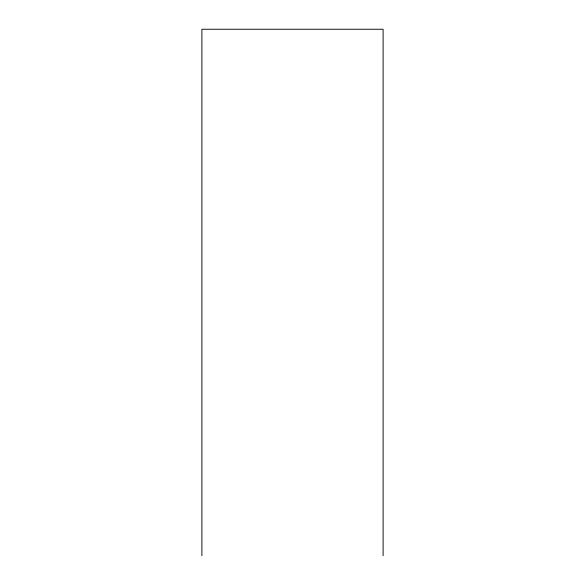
<?xml version="1.0" encoding="UTF-8"?>
<svg xmlns="http://www.w3.org/2000/svg" width="585" height="585" viewBox="0 0 585 585"><rect width="100%" height="100%" fill="white"/><g stroke="black" fill="none" stroke-linecap="round" stroke-linejoin="round"><path stroke-width="0.88" d="M383.109 555.75L383.109 29.25L201.891 29.25L201.891 555.75"/></g></svg>
